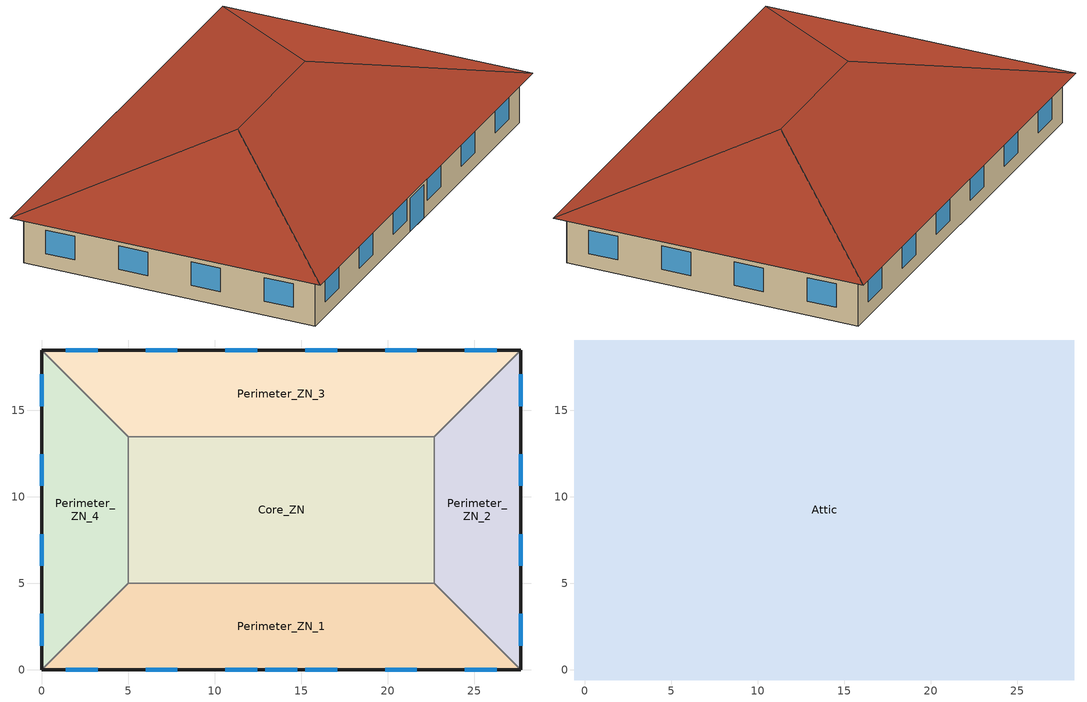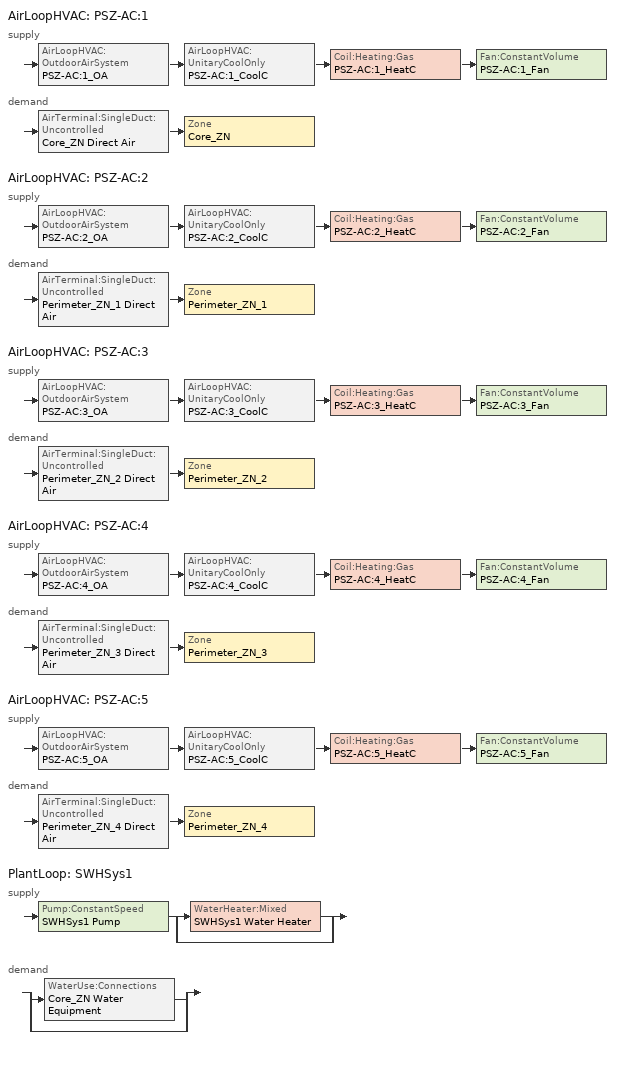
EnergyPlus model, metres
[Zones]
Core_ZN
 floor ground (ext-slab): 22.69,13.46 22.69,5 5,5 5,13.46 z0
 wall to Perimeter_ZN_2 (Air Wall): 22.69,5 22.69,13.46 z0:3.05
 wall to Perimeter_ZN_3 (Air Wall): 22.69,13.46 5,13.46 z0:3.05
 wall to Perimeter_ZN_1 (Air Wall): 5,5 22.69,5 z0:3.05
 wall to Perimeter_ZN_4 (Air Wall): 5,13.46 5,5 z0:3.05
Perimeter_ZN_1
 floor ground (ext-slab): 22.69,5 27.69,0 0,0 5,5 z0
 wall outside (ext-walls-mass-nonres): 0,0 27.69,0 z0:3.05
 wall to Perimeter_ZN_2 (Air Wall): 27.69,0 22.69,5 z0:3.05
 wall to Perimeter_ZN_4 (Air Wall): 5,5 0,0 z0:3.05
 window (window-90.1-2004-nonres-fixed): 1.39,0 3.22,0 / 6.01,0 7.84,0 / 10.62,0 12.45,0 / 15.24,0 17.07,0 / 19.85,0 21.68,0 / 24.47,0 26.3,0 z0.9:2.42; 12.93,0 14.76,0 z0:2.13
Perimeter_ZN_2
 floor ground (ext-slab): 27.69,18.46 27.69,0 22.69,5 22.69,13.46 z0
 wall outside (ext-walls-mass-nonres): 27.69,0 27.69,18.46 z0:3.05
 wall to Perimeter_ZN_3 (Air Wall): 27.69,18.46 22.69,13.46 z0:3.05
 window (window-90.1-2004-nonres-fixed): 27.69,1.39 27.69,3.22 / 27.69,6.01 27.69,7.84 / 27.69,10.62 27.69,12.45 / 27.69,15.24 27.69,17.07 z0.9:2.42
Perimeter_ZN_3
 floor ground (ext-slab): 27.69,18.46 22.69,13.46 5,13.46 0,18.46 z0
 wall outside (ext-walls-mass-nonres): 27.69,18.46 0,18.46 z0:3.05
 wall to Perimeter_ZN_4 (Air Wall): 0,18.46 5,13.46 z0:3.05
 window (window-90.1-2004-nonres-fixed): 26.3,18.46 24.47,18.46 / 21.68,18.46 19.85,18.46 / 17.07,18.46 15.24,18.46 / 12.45,18.46 10.62,18.46 / 7.84,18.46 6.01,18.46 / 3.22,18.46 1.39,18.46 z0.9:2.42
Perimeter_ZN_4
 floor ground (ext-slab): 0,18.46 5,13.46 5,5 0,0 z0
 wall outside (ext-walls-mass-nonres): 0,18.46 0,0 z0:3.05
 window (window-90.1-2004-nonres-fixed): 0,17.07 0,15.24 / 0,12.45 0,10.62 / 0,7.84 0,6.01 / 0,3.22 0,1.39 z0.9:2.42
Attic
 floor outside (attic-floor-nonres): 28.29,19.06 28.29,-0.6 27.69,0 27.69,18.46 z3.05; 28.29,19.06 27.69,18.46 0,18.46 -0.6,19.06 z3.05; 27.69,0 28.29,-0.6 -0.6,-0.6 0,0 z3.05; -0.6,19.06 0,18.46 0,0 -0.6,-0.6 z3.05
 floor to Core_ZN (attic-floor-nonres): 22.69,13.46 22.69,5 5,5 5,13.46 z3.05
 floor to Perimeter_ZN_2 (attic-floor-nonres): 27.69,18.46 27.69,0 22.69,5 22.69,13.46 z3.05
 floor to Perimeter_ZN_3 (attic-floor-nonres): 27.69,18.46 22.69,13.46 5,13.46 0,18.46 z3.05
 floor to Perimeter_ZN_1 (attic-floor-nonres): 22.69,5 27.69,0 0,0 5,5 z3.05
 floor to Perimeter_ZN_4 (attic-floor-nonres): 0,18.46 5,13.46 5,5 0,0 z3.05
 roof outside (attic-roof-nonres): 18.46,9.23,6.33 28.29,-0.6,3.05 28.29,19.06,3.05; 18.46,9.23,6.33 28.29,19.06,3.05 -0.6,19.06,3.05 9.23,9.23,6.33; 9.23,9.23,6.33 -0.6,-0.6,3.05 28.29,-0.6,3.05 18.46,9.23,6.33; 9.23,9.23,6.33 -0.6,19.06,3.05 -0.6,-0.6,3.05
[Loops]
AirLoopHVAC 'PSZ-AC:1'
 supply: AirLoopHVAC:OutdoorAirSystem 'PSZ-AC:1_OA' > AirLoopHVAC:UnitaryCoolOnly 'PSZ-AC:1_CoolC' > Coil:Heating:Gas 'PSZ-AC:1_HeatC' > Fan:ConstantVolume 'PSZ-AC:1_Fan'
 demand: AirTerminal:SingleDuct:Uncontrolled 'Core_ZN Direct Air' > Zone 'Core_ZN'
AirLoopHVAC 'PSZ-AC:2'
 supply: AirLoopHVAC:OutdoorAirSystem 'PSZ-AC:2_OA' > AirLoopHVAC:UnitaryCoolOnly 'PSZ-AC:2_CoolC' > Coil:Heating:Gas 'PSZ-AC:2_HeatC' > Fan:ConstantVolume 'PSZ-AC:2_Fan'
 demand: AirTerminal:SingleDuct:Uncontrolled 'Perimeter_ZN_1 Direct Air' > Zone 'Perimeter_ZN_1'
AirLoopHVAC 'PSZ-AC:3'
 supply: AirLoopHVAC:OutdoorAirSystem 'PSZ-AC:3_OA' > AirLoopHVAC:UnitaryCoolOnly 'PSZ-AC:3_CoolC' > Coil:Heating:Gas 'PSZ-AC:3_HeatC' > Fan:ConstantVolume 'PSZ-AC:3_Fan'
 demand: AirTerminal:SingleDuct:Uncontrolled 'Perimeter_ZN_2 Direct Air' > Zone 'Perimeter_ZN_2'
AirLoopHVAC 'PSZ-AC:4'
 supply: AirLoopHVAC:OutdoorAirSystem 'PSZ-AC:4_OA' > AirLoopHVAC:UnitaryCoolOnly 'PSZ-AC:4_CoolC' > Coil:Heating:Gas 'PSZ-AC:4_HeatC' > Fan:ConstantVolume 'PSZ-AC:4_Fan'
 demand: AirTerminal:SingleDuct:Uncontrolled 'Perimeter_ZN_3 Direct Air' > Zone 'Perimeter_ZN_3'
AirLoopHVAC 'PSZ-AC:5'
 supply: AirLoopHVAC:OutdoorAirSystem 'PSZ-AC:5_OA' > AirLoopHVAC:UnitaryCoolOnly 'PSZ-AC:5_CoolC' > Coil:Heating:Gas 'PSZ-AC:5_HeatC' > Fan:ConstantVolume 'PSZ-AC:5_Fan'
 demand: AirTerminal:SingleDuct:Uncontrolled 'Perimeter_ZN_4 Direct Air' > Zone 'Perimeter_ZN_4'
PlantLoop 'SWHSys1'
 supply: Pump:ConstantSpeed 'SWHSys1 Pump' > split
  | WaterHeater:Mixed 'SWHSys1 Water Heater'
  | bypass
 demand: split
  | WaterUse:Connections 'Core_ZN Water Equipment'
  | bypass
[Site:Location]
USA CO-BOULDER: Latitude {deg}=40.02; Longitude {deg}=-105.25; Time Zone {hr}=-7; Elevation {m}=1634
[SizingPeriod:DesignDay] Barometric Pressure {Pa}=83175; Rain Indicator=0; Snow Indicator=0; Day of Month=21; Daylight Saving Time Indicator=0; Humidity Indicating Type=WetBulb
Name | Maximum Dry-Bulb Temperature {C} | Daily Temperature Range {deltaC} | Humidity Indicating Conditions at Maximum Dry-Bulb | Wind Speed {m/s} | Wind Direction {deg} | Sky Clearness | Month | Day Type
BOULDER Ann Htg 99.6% Condns DB | -18.6 | 0 | -18.6 | 2.9 | 140 | 0 | 12 | WinterDesignDay
BOULDER Ann Clg .4% Condns WB=>MDB | 27.4 | 15.2 | 18.6 | 5 | 350 | 1 | 7 | SummerDesignDay
[Site:GroundTemperature:BuildingSurface]
19.195, 19.191, 19.215, 19.25, 19.367, 20.429, 21.511, 21.776, 20.44, 19.538, 19.333, 19.237
[Site:WaterMainsTemperature]
Calculation Method=CORRELATION; Annual Average Outdoor Air Temperature {C}=9.84; Maximum Difference In Monthly Average Outdoor Air Temperatures {deltaC}=24.7
[Building]
Benchmark Small Office New V1.2_4.0: North Axis {deg}=0; Terrain=City; Loads Convergence Tolerance Value=0.04; Temperature Convergence Tolerance Value {deltaC}=0.2; Solar Distribution=FullInteriorAndExterior; Maximum Number of Warmup Days=25
[Construction]
ext-walls-mass-nonres: 1IN Stucco, 8IN CONCRETE HW, Mass NonRes Wall Insulation, 1/2IN Gypsum
attic-floor-nonres: 1/2IN Gypsum, AtticFloor NonRes Insulation, 1/2IN Gypsum
attic-roof-nonres: Roof Membrane, Metal Decking
ext-slab: HW CONCRETE, CP02 CARPET PAD
Air Wall: Air Wall Material
window-90.1-2004-nonres-fixed: ASHRAE NonRes Fixed Assembly Window
InteriorFurnishings: Std Wood 6inch
[Material] Thermal Absorptance=0.9
Name | Roughness | Thickness {m} | Conductivity {W/m-K} | Density {kg/m3} | Specific Heat {J/kg-K} | Solar Absorptance | Visible Absorptance
Mass NonRes Wall Insulation | MediumRough | 0.0495495 | 0.049 | 265 | 836.8 | 0.7 | 0.7
AtticFloor NonRes Insulation | MediumRough | 0.236805 | 0.049 | 265 | 836.8 | 0.7 | 0.7
1/2IN Gypsum | Smooth | 0.0127 | 0.16 | 784.9 | 830 | 0.92 | 0.92
1IN Stucco | Smooth | 0.0253 | 0.6918 | 1858 | 837 | 0.92 | 0.92
8IN CONCRETE HW | Rough | 0.2032 | 1.311 | 2240 | 836.8 | 0.7 | 0.7
HW CONCRETE | Rough | 0.1016 | 1.311 | 2240 | 836.8 | 0.7 | 0.7
Roof Membrane | VeryRough | 0.0095 | 0.16 | 1121.29 | 1460 | 0.7 | 0.7
Metal Decking | MediumSmooth | 0.0015 | 45.006 | 7680 | 418.4 | 0.7 | 0.3
Std Wood 6inch | MediumSmooth | 0.15 | 0.12 | 540 | 1210 | 0.7 | 0.7
[Material:NoMass]
CP02 CARPET PAD: Roughness=VeryRough; Thermal Resistance {m2-K/W}=0.2165; Thermal Absorptance=0.9; Solar Absorptance=0.7; Visible Absorptance=0.8
[WindowMaterial:SimpleGlazingSystem]
ASHRAE NonRes Fixed Assembly Window: U-Factor {W/m2-K}=3.23646; Solar Heat Gain Coefficient=0.39
[Zone] Type=1; Multiplier=1; Ceiling Height {m}=-9999
Name | Volume {m3} | Part of Total Floor Area
Attic | 720.1877 | No
Core_ZN | 456.4551 | Yes
Perimeter_ZN_1; Perimeter_ZN_3 | 346.0225 | Yes
Perimeter_ZN_2; Perimeter_ZN_4 | 205.265 | Yes
[People] Number of People Schedule=BLDG_OCC_SCH; Number of People Calculation Method=Area/Person; Zone Floor Area per Person {m2/person}=18.58; Fraction Radiant=0.3; Sensible Heat Fraction=AUTOCALCULATE; Activity Level Schedule=ACTIVITY_SCH; Enable ASHRAE 55 Comfort Warnings=No; Mean Radiant Temperature Calculation Type=ZoneAveraged; Work Efficiency Schedule=WORK_EFF_SCH; Clothing Insulation Schedule=CLOTHING_SCH; Air Velocity Schedule=AIR_VELO_SCH; Thermal Comfort Model 1 Type=FANGER
Name | Zone or ZoneList
Core_ZN People | Core_ZN
Perimeter_ZN_1 People | Perimeter_ZN_1
Perimeter_ZN_2 People | Perimeter_ZN_2
Perimeter_ZN_3 People | Perimeter_ZN_3
Perimeter_ZN_4 People | Perimeter_ZN_4
[Lights] Schedule=BLDG_LIGHT_SCH; Design Level Calculation Method=Watts/Area; Watts per Zone Floor Area {W/m2}=10.76; Return Air Fraction=0; Fraction Radiant=0.7; Fraction Visible=0.2; Fraction Replaceable=1; Return Air Fraction Calculated from Plenum Temperature=No
Name | Zone or ZoneList
Core_ZN_Lights | Core_ZN
Perimeter_ZN_1_Lights | Perimeter_ZN_1
Perimeter_ZN_2_Lights | Perimeter_ZN_2
Perimeter_ZN_3_Lights | Perimeter_ZN_3
Perimeter_ZN_4_Lights | Perimeter_ZN_4
[ElectricEquipment] Schedule=BLDG_EQUIP_SCH; Design Level Calculation Method=Watts/Area; Watts per Zone Floor Area {W/m2}=8.07; Fraction Latent=0; Fraction Radiant=0.5; Fraction Lost=0
Name | Zone or ZoneList
Core_ZN_MiscPlug_Equip | Core_ZN
Perimeter_ZN_1_MiscPlug_Equip | Perimeter_ZN_1
Perimeter_ZN_2_MiscPlug_Equip | Perimeter_ZN_2
Perimeter_ZN_3_MiscPlug_Equip | Perimeter_ZN_3
Perimeter_ZN_4_MiscPlug_Equip | Perimeter_ZN_4
[Exterior:Lights]
Exterior Facade Lighting: Schedule=ALWAYS_ON; Design Level {W}=966; Control Option=AstronomicalClock
[ZoneInfiltration:DesignFlowRate] Constant Term Coefficient=1; Temperature Term Coefficient=0; Velocity Term Coefficient=0; Velocity Squared Term Coefficient=0
Name | Zone or ZoneList | Schedule | Design Flow Rate Calculation Method | Air Changes per Hour | Flow per Exterior Surface Area {m3/s-m2}
Attic_Infiltration | Attic | ALWAYS_ON | AirChanges/Hour | 1
Perimeter_ZN_1_Infiltration | Perimeter_ZN_1 | INFIL_QUARTER_ON_SCH | Flow/ExteriorArea |  | 0.00070668
Perimeter_ZN_2_Infiltration | Perimeter_ZN_2 | INFIL_QUARTER_ON_SCH | Flow/ExteriorArea |  | 0.0006644
Perimeter_ZN_3_Infiltration | Perimeter_ZN_3 | INFIL_QUARTER_ON_SCH | Flow/ExteriorArea |  | 0.00070668
Perimeter_ZN_4_Infiltration | Perimeter_ZN_4 | INFIL_QUARTER_ON_SCH | Flow/ExteriorArea |  | 0.0006644
[Fan:ConstantVolume] Availability Schedule=HVACOperationSchd; Fan Efficiency=0.53625; Pressure Rise {Pa}=622; Maximum Flow Rate {m3/s}=AUTOSIZE; Motor Efficiency=0.825; Motor In Airstream Fraction=1
PSZ-AC:1_Fan; PSZ-AC:2_Fan; PSZ-AC:3_Fan; PSZ-AC:4_Fan; PSZ-AC:5_Fan
[Coil:Heating:Gas] Availability Schedule=ALWAYS_ON; Gas Burner Efficiency=0.8; Nominal Capacity {W}=AUTOSIZE
PSZ-AC:1_HeatC; PSZ-AC:2_HeatC; PSZ-AC:3_HeatC; PSZ-AC:4_HeatC; PSZ-AC:5_HeatC
[Coil:Cooling:DX:SingleSpeed] Availability Schedule=ALWAYS_ON; Rated Total Cooling Capacity {W}=AUTOSIZE; Rated Sensible Heat Ratio=AUTOSIZE; Rated COP=4.03523; Rated Air Flow Rate {m3/s}=AUTOSIZE; Total Cooling Capacity Function of Temperature Curve=CoolCStandard10Ton_CapFT; Total Cooling Capacity Function of Flow Fraction Curve=CoolCStandard10Ton_CapFF; Energy Input Ratio Function of Temperature Curve=CoolCStandard10Ton_EIRFT; Energy Input Ratio Function of Flow Fraction Curve=CoolCStandard10Ton_EIRFFF; Part Load Fraction Correlation Curve=CoolCStandard10Ton_PLR
PSZ-AC:1_CoolC DXCoil; PSZ-AC:2_CoolC DXCoil; PSZ-AC:3_CoolC DXCoil; PSZ-AC:4_CoolC DXCoil; PSZ-AC:5_CoolC DXCoil
[Zone equipment]
Core_ZN: Core_ZN Direct Air
Perimeter_ZN_1: Perimeter_ZN_1 Direct Air
Perimeter_ZN_2: Perimeter_ZN_2 Direct Air
Perimeter_ZN_3: Perimeter_ZN_3 Direct Air
Perimeter_ZN_4: Perimeter_ZN_4 Direct Air
[Sizing:Zone] Zone Cooling Design Supply Air Temperature {C}=14; Zone Heating Design Supply Air Temperature {C}=40; Zone Cooling Design Supply Air Humidity Ratio {kg-H2O/kg-air}=0.0085; Zone Heating Design Supply Air Humidity Ratio {kg-H2O/kg-air}=0.008; Outdoor Air Method=Flow/Person; Outdoor Air Flow per Person {m3/s}=0.01; Cooling Design Air Flow Method=DesignDay; Heating Design Air Flow Method=DesignDay
Core_ZN; Perimeter_ZN_1; Perimeter_ZN_2; Perimeter_ZN_3; Perimeter_ZN_4
[ZoneControl:Thermostat] Control Type Schedule=Dual Zone Control Type Sched
Name | Zone or ZoneList | Control 1
Core_ZN Thermostat | Core_ZN | Core_ZN DualSPSched
Perimeter_ZN_1 Thermostat | Perimeter_ZN_1 | Perimeter_ZN_1 DualSPSched
Perimeter_ZN_2 Thermostat | Perimeter_ZN_2 | Perimeter_ZN_2 DualSPSched
Perimeter_ZN_3 Thermostat | Perimeter_ZN_3 | Perimeter_ZN_3 DualSPSched
Perimeter_ZN_4 Thermostat | Perimeter_ZN_4 | Perimeter_ZN_4 DualSPSched
[ThermostatSetpoint:DualSetpoint] Heating Setpoint Temperature Schedule=HTGSETP_SCH; Cooling Setpoint Temperature Schedule=CLGSETP_SCH
Core_ZN DualSPSched; Perimeter_ZN_1 DualSPSched; Perimeter_ZN_2 DualSPSched; Perimeter_ZN_3 DualSPSched; Perimeter_ZN_4 DualSPSched
[SetpointManager:SingleZone:Reheat] Control Variable=Temperature; Minimum Supply Air Temperature {C}=10; Maximum Supply Air Temperature {C}=50
Name | Control Zone | Setpoint Node or NodeList
SupAirTemp MngrCore_ZN | Core_ZN | PSZ-AC:1 Supply Equipment Outlet Node
SupAirTemp MngrPerimeter_ZN_1 | Perimeter_ZN_1 | PSZ-AC:2 Supply Equipment Outlet Node
SupAirTemp MngrPerimeter_ZN_2 | Perimeter_ZN_2 | PSZ-AC:3 Supply Equipment Outlet Node
SupAirTemp MngrPerimeter_ZN_3 | Perimeter_ZN_3 | PSZ-AC:4 Supply Equipment Outlet Node
SupAirTemp MngrPerimeter_ZN_4 | Perimeter_ZN_4 | PSZ-AC:5 Supply Equipment Outlet Node
[Sizing:System] Type of Load to Size On=Sensible; Design Outdoor Air Flow Rate {m3/s}=AUTOSIZE; Minimum System Air Flow Ratio=1; Preheat Design Temperature {C}=7; Preheat Design Humidity Ratio {kg-H2O/kg-Air}=0.008; Precool Design Temperature {C}=12.8; Precool Design Humidity Ratio {kg-H2O/kg-Air}=0.008; Central Cooling Design Supply Air Temperature {C}=12.8; Central Heating Design Supply Air Temperature {C}=40; Sizing Option=NonCoincident; 100% Outdoor Air in Cooling=No; 100% Outdoor Air in Heating=No; Central Cooling Design Supply Air Humidity Ratio {kg-H2O/kg-Air}=0.0085; Central Heating Design Supply Air Humidity Ratio {kg-H2O/kg-Air}=0.008; Cooling Design Air Flow Method=DesignDay; Heating Design Air Flow Method=DesignDay
PSZ-AC:1; PSZ-AC:2; PSZ-AC:3; PSZ-AC:4; PSZ-AC:5
[Controller:OutdoorAir] Minimum Outdoor Air Flow Rate {m3/s}=AUTOSIZE; Maximum Outdoor Air Flow Rate {m3/s}=AUTOSIZE; Economizer Control Type=NoEconomizer; Economizer Control Action Type=ModulateFlow; Economizer Maximum Limit Dry-Bulb Temperature {C}=28; Economizer Maximum Limit Enthalpy {J/kg}=64000; Economizer Minimum Limit Dry-Bulb Temperature {C}=-100; Lockout Type=NoLockout; Minimum Limit Type=FixedMinimum; Minimum Outdoor Air Schedule=MinOA_Sched
PSZ-AC:1_OA_Controller; PSZ-AC:2_OA_Controller; PSZ-AC:3_OA_Controller; PSZ-AC:4_OA_Controller; PSZ-AC:5_OA_Controller
[AirLoopHVAC] Design Supply Air Flow Rate {m3/s}=AUTOSIZE
PSZ-AC:1; PSZ-AC:2; PSZ-AC:3; PSZ-AC:4; PSZ-AC:5
[AirLoopHVAC:UnitaryCoolOnly] Availability Schedule=ALWAYS_ON
Name | Cooling Coil
PSZ-AC:1_CoolC | PSZ-AC:1_CoolC DXCoil
PSZ-AC:2_CoolC | PSZ-AC:2_CoolC DXCoil
PSZ-AC:3_CoolC | PSZ-AC:3_CoolC DXCoil
PSZ-AC:4_CoolC | PSZ-AC:4_CoolC DXCoil
PSZ-AC:5_CoolC | PSZ-AC:5_CoolC DXCoil
[AirTerminal:SingleDuct:Uncontrolled] Availability Schedule=ALWAYS_ON; Maximum Air Flow Rate {m3/s}=AUTOSIZE
Core_ZN Direct Air; Perimeter_ZN_1 Direct Air; Perimeter_ZN_2 Direct Air; Perimeter_ZN_3 Direct Air; Perimeter_ZN_4 Direct Air
[AvailabilityManager:NightCycle] Applicability Schedule=ALWAYS_ON; Fan Schedule=HVACOperationSchd; Control Type=CycleOnAny; Thermostat Tolerance {deltaC}=1; Cycling Run Time {s}=1800
PSZ-AC:1 Availability Manager; PSZ-AC:2 Availability Manager; PSZ-AC:3 Availability Manager; PSZ-AC:4 Availability Manager; PSZ-AC:5 Availability Manager
[SetpointManager:MixedAir] Control Variable=Temperature
Name | Setpoint Node or NodeList
PSZ-AC:1_CoolC SAT Manager | PSZ-AC:1_CoolC-PSZ-AC:1_HeatCNode
PSZ-AC:1_HeatC MixedAir Manager | PSZ-AC:1_HeatC-PSZ-AC:1_FanNode
PSZ-AC:1_OAMixed Air Temp Manager | PSZ-AC:1_OA-PSZ-AC:1_CoolCNode
PSZ-AC:2_CoolC SAT Manager | PSZ-AC:2_CoolC-PSZ-AC:2_HeatCNode
PSZ-AC:2_HeatC MixedAir Manager | PSZ-AC:2_HeatC-PSZ-AC:2_FanNode
PSZ-AC:2_OAMixed Air Temp Manager | PSZ-AC:2_OA-PSZ-AC:2_CoolCNode
PSZ-AC:3_CoolC SAT Manager | PSZ-AC:3_CoolC-PSZ-AC:3_HeatCNode
PSZ-AC:3_HeatC MixedAir Manager | PSZ-AC:3_HeatC-PSZ-AC:3_FanNode
PSZ-AC:3_OAMixed Air Temp Manager | PSZ-AC:3_OA-PSZ-AC:3_CoolCNode
PSZ-AC:4_CoolC SAT Manager | PSZ-AC:4_CoolC-PSZ-AC:4_HeatCNode
PSZ-AC:4_HeatC MixedAir Manager | PSZ-AC:4_HeatC-PSZ-AC:4_FanNode
PSZ-AC:4_OAMixed Air Temp Manager | PSZ-AC:4_OA-PSZ-AC:4_CoolCNode
PSZ-AC:5_CoolC SAT Manager | PSZ-AC:5_CoolC-PSZ-AC:5_HeatCNode
PSZ-AC:5_HeatC MixedAir Manager | PSZ-AC:5_HeatC-PSZ-AC:5_FanNode
PSZ-AC:5_OAMixed Air Temp Manager | PSZ-AC:5_OA-PSZ-AC:5_CoolCNode
[WaterHeater:Mixed]
SWHSys1 Water Heater: Tank Volume {m3}=0.1514; Setpoint Temperature Schedule=SWHSys1 Water Heater Setpoint Temperature Schedule Name; Deadband Temperature Difference {deltaC}=2; Maximum Temperature Limit {C}=82.2222; Heater Control Type=Cycle; Heater Maximum Capacity {W}=845000; Heater Fuel Type=NATURALGAS; Heater Thermal Efficiency=0.8; Off Cycle Parasitic Fuel Consumption Rate {W}=20; Off Cycle Parasitic Fuel Type=NATURALGAS; Off Cycle Parasitic Heat Fraction to Tank=0.8; On Cycle Parasitic Fuel Type=NATURALGAS; Ambient Temperature Indicator=SCHEDULE; Ambient Temperature Schedule=SWHSys1 Water Heater Ambient Temperature Schedule Name; Off Cycle Loss Coefficient to Ambient Temperature {W/K}=6; On Cycle Loss Coefficient to Ambient Temperature {W/K}=6; Use Side Effectiveness=1; Source Side Effectiveness=1; Use Side Design Flow Rate {m3/s}=AUTOSIZE; Source Side Design Flow Rate {m3/s}=AUTOSIZE; Indirect Water Heating Recovery Time {hr}=1.5
[Pump:ConstantSpeed]
SWHSys1 Pump: Rated Flow Rate {m3/s}=AUTOSIZE; Rated Pump Head {Pa}=0.001; Rated Power Consumption {W}=AUTOSIZE; Motor Efficiency=1; Fraction of Motor Inefficiencies to Fluid Stream=0; Pump Control Type=Intermittent
[WaterUse:Equipment]
Core_ZN Water Equipment: Peak Flow Rate {m3/s}=3.15e-06; Flow Rate Fraction Schedule=BLDG_SWH_SCH; Target Temperature Schedule=Water Equipment Temp Sched; Hot Water Supply Temperature Schedule=Water Equipment Hot Supply Temp Sched; Zone=Core_ZN; Sensible Fraction Schedule=Water Equipment Sensible fract sched; Latent Fraction Schedule=Water Equipment Latent fract sched
[PlantEquipmentList]
SWHSys1 Equipment List: SWHSys1 Water Heater
[Sizing:Plant]
SWHSys1: Loop Type=Heating; Design Loop Exit Temperature {C}=60; Loop Design Temperature Difference {deltaC}=5
[SetpointManager:Scheduled]
SWHSys1 Loop Setpoint Manager: Control Variable=Temperature; Schedule=SWHSys1-Loop-Temp-Schedule; Setpoint Node or NodeList=SWHSys1 Supply Outlet Node
[PlantEquipmentOperationSchemes]
SWHSys1 Loop Operation Scheme List: Control Scheme 1=SWHSys1 Operation Scheme; Control Scheme 1 Schedule=ALWAYS_ON
[PlantEquipmentOperation:HeatingLoad]
SWHSys1 Operation Scheme: Load Range 1 Lower Limit {W}=0; Load Range 1 Upper Limit {W}=1000000000000000; Range 1 Equipment List=SWHSys1 Equipment List
[PlantLoop]
SWHSys1: Fluid Type=Water; Plant Equipment Operation Scheme=SWHSys1 Loop Operation Scheme List; Maximum Loop Temperature {C}=60; Minimum Loop Temperature {C}=10; Maximum Loop Flow Rate {m3/s}=AUTOSIZE; Minimum Loop Flow Rate {m3/s}=0; Plant Loop Volume {m3}=AUTOSIZE; Load Distribution Scheme=Optimal
[WaterUse:Connections]
Core_ZN Water Equipment: Water Use Equipment 1=Core_ZN Water Equipment
[UtilityCost:Tariff]
Name | Output Meter | Conversion Factor Choice | Demand Window Length | Monthly Charge or Variable | Group
PubServColorado_SG_SecondaryGeneral | Electricity:Facility | kWh | HalfHour | 15.3 | Comm Elect
PubServColorado_C_CommercialService | Electricity:Facility | kWh | HalfHour | 6.6 | Comm Elect
CO_EIAMonthlyRateGas | Gas:Facility | MCF |  | 0 | Comm Gas
[UtilityCost:Charge:Simple] Season=Annual
Name | Charge Variable | Tariff | Source Variable | Category Variable | Cost per Unit Value or Variable
 | AnnualEnergyCharge | PubServColorado_SG_SecondaryGeneral | totalEnergy | EnergyCharges | 0.0165
 | AnnualIncentiveCostCharge | PubServColorado_SG_SecondaryGeneral | totalEnergy | EnergyCharges | 0.0021
 | AnnualEnergyCostCharge | PubServColorado_SG_SecondaryGeneral | totalEnergy | EnergyCharges | 0.0083
 | AnnualEnergyCostCharge | PubServColorado_SG_SecondaryGeneral | totalDemand | EnergyCharges | 12.55
 | taxoffourPtNinePercent | PubServColorado_SG_SecondaryGeneral | SubTotal | Taxes | 0.049
 | AnnualEnergyCharge | PubServColorado_C_CommercialService | totalEnergy | EnergyCharges | 0.0602
 | AnnualIncentiveCharge | PubServColorado_C_CommercialService | totalEnergy | EnergyCharges | 0.0021
 | AnnualEnergyCostCharge | PubServColorado_C_CommercialService | totalEnergy | EnergyCharges | 0.0082
 | taxoffourPtNinePercent | PubServColorado_C_CommercialService | SubTotal | Taxes | 0.049
 | MonthlyRateGasCharge | CO_EIAMonthlyRateGas | totalEnergy | EnergyCharges | CO_MonthlyGasRates
 | TaxoffourPtNinePercent | CO_EIAMonthlyRateGas | SubTotal | Taxes | 0.049
[UtilityCost:Qualify] Variable=TotalDemand; Threshold Value or Variable=25; Season=Annual; Threshold Test=Count
Name | Tariff | Qualify Type | Number of Months
MinDemand25kw | PubServColorado_SG_SecondaryGeneral | Minimum | 12
MaxDemand25kw | PubServColorado_C_CommercialService | Maximum | 1
[UtilityCost:Variable]
CO_MonthlyGasRates: Tariff=CO_EIAMonthlyRateGas; Variable Type=Dimensionless; January Value=6.88; February Value=6.66; March Value=7.3; April Value=7.15; May Value=7.42; June Value=7.85; July Value=8.05; August Value=7.99; September Value=7.58; October Value=7.28; November Value=6.92
[Daylighting:Controls] Total Daylighting Reference Points=2; Z-Coordinate of First Reference Point {m}=0; Z-Coordinate of Second Reference Point {m}=0; Fraction of Zone Controlled by First Reference Point=1; Fraction of Zone Controlled by Second Reference Point=0; Illuminance Setpoint at First Reference Point {lux}=500; Illuminance Setpoint at Second Reference Point {lux}=500; Lighting Control Type=1; Glare Calculation Azimuth Angle of View Direction Clockwise from Zone y-Axis {deg}=0; Maximum Allowable Discomfort Glare Index=22; Minimum Input Power Fraction for Continuous Dimming Control=0.3; Minimum Light Output Fraction for Continuous Dimming Control=0.2; Number of Stepped Control Steps=1; Probability Lighting will be Reset When Needed in Manual Stepped Control=1
Name | X-Coordinate of First Reference Point {m} | Y-Coordinate of First Reference Point {m} | X-Coordinate of Second Reference Point {m} | Y-Coordinate of Second Reference Point {m}
Perimeter_ZN_1 | 14.689 | 2.205232 | 15.689 | 2.205232
Perimeter_ZN_2 | 25.4995 | 9.112906 | 26.4995 | 9.112906
Perimeter_ZN_3 | 14.9998 | 16.0551 | 15.9998 | 16.0551
Perimeter_ZN_4 | 2.945909 | 9.009291 | 3.945909 | 9.009291
[OS:InteriorPartitionSurfaceGroup]
OS:InteriorPartitionSurfaceGroup {8ce358f5-9d05-4207-af3b-bdf184de18d4}: Core_ZN, -0, 27.69, 0, 0
OS:InteriorPartitionSurfaceGroup {ad0225b7-c67b-43cf-bbb1-b481e9665583}; OS:InteriorPartitionSurfaceGroup {d1d307d0-15c1-4e6c-bb70-898e802ff618}: Core_ZN, -0, 0, 0, 0
OS:InteriorPartitionSurfaceGroup {1cf08183-411e-4d98-abb7-3caed4321b60}: Core_ZN, -0, 27.69, 18.46, 0
[OS:InteriorPartitionSurface:Detailed]
OS:InteriorPartitionSurface:Detailed {bf7e67f8-a0aa-45d4-829d-88cabb33657e}: InteriorFurnishings, OS:InteriorPartitionSurfaceGroup {1cf08183-411e-4d98-abb7-3caed4321b60}, Yes, autocalculate, -13.845, -3.6576, 1.25, -18.4176, -3.6576, 1.25, -18.4176, -3.6576, 0, -13.845, -3.6576, 0
OS:InteriorPartitionSurface:Detailed {3f965d2a-5a05-482e-b2d9-949bfce388db}: InteriorFurnishings, OS:InteriorPartitionSurfaceGroup {d1d307d0-15c1-4e6c-bb70-898e802ff618}, Yes, autocalculate, 20.094, 2.1336, 1.25, 21.3132, 2.1336, 1.25, 21.3132, 1.2524, 1.25, 20.094, 1.2524, 1.25
OS:InteriorPartitionSurface:Detailed {a7e8e7f4-a487-41e2-aa20-125ff7c17733}: InteriorFurnishings, OS:InteriorPartitionSurfaceGroup {d1d307d0-15c1-4e6c-bb70-898e802ff618}, Yes, autocalculate, 10.3392, 2.1336, 1.25, 11.2558, 2.1336, 1.25, 11.2558, 1.2524, 1.25, 10.3392, 1.2524, 1.25
OS:InteriorPartitionSurface:Detailed {8fb68511-e81b-4566-ae9e-fd192061ce8c}: InteriorFurnishings, OS:InteriorPartitionSurfaceGroup {d1d307d0-15c1-4e6c-bb70-898e802ff618}, Yes, autocalculate, 12.6252, 3.6576, 0, 9.2724, 3.6576, 0, 9.2724, 3.6576, 1.25, 12.6252, 3.6576, 1.25
OS:InteriorPartitionSurface:Detailed {7b3e00ae-5c8a-40da-9462-65b16c314931}: InteriorFurnishings, OS:InteriorPartitionSurfaceGroup {d1d307d0-15c1-4e6c-bb70-898e802ff618}, Yes, autocalculate, 27.69, 3.6576, 0, 22.9896, 3.6576, 0, 22.9896, 3.6576, 1.25, 27.69, 3.6576, 1.25
OS:InteriorPartitionSurface:Detailed {e3f0b970-157a-45c6-8744-eacd56f1bf0e}: InteriorFurnishings, OS:InteriorPartitionSurfaceGroup {1cf08183-411e-4d98-abb7-3caed4321b60}, Yes, autocalculate, -9.2724, -3.6576, 0, -4.7004, -3.6576, 0, -4.7004, -3.6576, 1.25, -9.2724, -3.6576, 1.25
OS:InteriorPartitionSurface:Detailed {140b6656-4035-412d-a07c-76d444e95552}: InteriorFurnishings, OS:InteriorPartitionSurfaceGroup {1cf08183-411e-4d98-abb7-3caed4321b60}, Yes, autocalculate, -4.7004, -3.6576, 1.25, -4.7004, -3.6576, 0, -4.7004, 0, 0, -4.7004, 0, 1.25
OS:InteriorPartitionSurface:Detailed {64e103cc-91df-4eef-86e7-1dd1e0672376}: InteriorFurnishings, OS:InteriorPartitionSurfaceGroup {1cf08183-411e-4d98-abb7-3caed4321b60}, Yes, autocalculate, -25.9494, -2.1336, 1.25, -25.9494, -1.2524, 1.25, -24.7302, -1.2524, 1.25, -24.7302, -2.1336, 1.25
OS:InteriorPartitionSurface:Detailed {c2503549-b482-454a-a273-d0ef02474849}: InteriorFurnishings, OS:InteriorPartitionSurfaceGroup {1cf08183-411e-4d98-abb7-3caed4321b60}, Yes, autocalculate, -15.5217, -2.1336, 1.25, -16.7409, -2.1336, 1.25, -16.7409, -1.2524, 1.25, -15.5217, -1.2524, 1.25
OS:InteriorPartitionSurface:Detailed {232ccb5c-2181-489d-b221-25bacc44da97}: InteriorFurnishings, OS:InteriorPartitionSurfaceGroup {1cf08183-411e-4d98-abb7-3caed4321b60}, Yes, autocalculate, -18.4176, -3.6576, 1.25, -18.4176, -3.6576, 0, -18.4176, 0, 0, -18.4176, 0, 1.25
OS:InteriorPartitionSurface:Detailed {a8c87753-d4ad-41f0-b2b8-db8570753355}: InteriorFurnishings, OS:InteriorPartitionSurfaceGroup {1cf08183-411e-4d98-abb7-3caed4321b60}, Yes, autocalculate, -13.845, 0, 0, -13.845, -3.6576, 0, -13.845, -3.6576, 1.25, -13.845, 0, 1.25
OS:InteriorPartitionSurface:Detailed {fbbc0423-d4c2-4b31-bf51-78e6a1fd9eb4}: InteriorFurnishings, OS:InteriorPartitionSurfaceGroup {d1d307d0-15c1-4e6c-bb70-898e802ff618}, Yes, autocalculate, 2.1336, 11.4066, 1.25, 1.2524, 11.4066, 1.25, 1.2524, 12.6258, 1.25, 2.1336, 12.6258, 1.25
OS:InteriorPartitionSurface:Detailed {76975ecd-c581-4209-8434-e295f5081888}: InteriorFurnishings, OS:InteriorPartitionSurfaceGroup {ad0225b7-c67b-43cf-bbb1-b481e9665583}, Yes, autocalculate, 3.6576, 9.23, 0, 0, 9.23, 0, 0, 9.23, 1.25, 3.6576, 9.23, 1.25
OS:InteriorPartitionSurface:Detailed {49e33005-2f14-442c-9c3f-b2cd81b2b9bd}: InteriorFurnishings, OS:InteriorPartitionSurfaceGroup {d1d307d0-15c1-4e6c-bb70-898e802ff618}, Yes, autocalculate, 12.6252, 3.6576, 1.25, 12.6252, 0, 1.25, 12.6252, 0, 0, 12.6252, 3.6576, 0
OS:InteriorPartitionSurface:Detailed {1a5d0a31-caee-461a-a8eb-beb298b473ca}: InteriorFurnishings, OS:InteriorPartitionSurfaceGroup {1cf08183-411e-4d98-abb7-3caed4321b60}, Yes, autocalculate, -6.3768, -2.1336, 1.25, -7.596, -2.1336, 1.25, -7.596, -1.2524, 1.25, -6.3768, -1.2524, 1.25
OS:InteriorPartitionSurface:Detailed {6c85f6ed-c1bf-41bc-b5c4-0649a64664e3}: InteriorFurnishings, OS:InteriorPartitionSurfaceGroup {d1d307d0-15c1-4e6c-bb70-898e802ff618}, Yes, autocalculate, 9.2724, 3.6576, 0, 4.7004, 3.6576, 0, 4.7004, 3.6576, 1.25, 9.2724, 3.6576, 1.25
OS:InteriorPartitionSurface:Detailed {a7759268-3a44-4ef4-b9e4-f9e298870447}: InteriorFurnishings, OS:InteriorPartitionSurfaceGroup {d1d307d0-15c1-4e6c-bb70-898e802ff618}, Yes, autocalculate, 4.7004, 3.6576, 1.25, 4.7004, 0, 1.25, 4.7004, 0, 0, 4.7004, 3.6576, 0
OS:InteriorPartitionSurface:Detailed {af353e19-9901-482e-a541-b55afa918e41}: InteriorFurnishings, OS:InteriorPartitionSurfaceGroup {d1d307d0-15c1-4e6c-bb70-898e802ff618}, Yes, autocalculate, 15.0648, 3.6576, 1.25, 15.0648, 0, 1.25, 15.0648, 0, 0, 15.0648, 3.6576, 0
OS:InteriorPartitionSurface:Detailed {5a097d50-cc20-4b1a-98ef-840f23f259b4}: InteriorFurnishings, OS:InteriorPartitionSurfaceGroup {1cf08183-411e-4d98-abb7-3caed4321b60}, Yes, autocalculate, -9.2724, -3.6576, 1.25, -9.2724, -3.6576, 0, -9.2724, 0, 0, -9.2724, 0, 1.25
OS:InteriorPartitionSurface:Detailed {624e38e0-7858-4863-854b-f676ad410968}: InteriorFurnishings, OS:InteriorPartitionSurfaceGroup {d1d307d0-15c1-4e6c-bb70-898e802ff618}, Yes, autocalculate, 18.4176, 3.6576, 1.25, 22.9896, 3.6576, 1.25, 22.9896, 3.6576, 0, 18.4176, 3.6576, 0
OS:InteriorPartitionSurface:Detailed {8a9a4b59-cb05-4fc0-bec6-c7eb5f7a3195}: InteriorFurnishings, OS:InteriorPartitionSurfaceGroup {8ce358f5-9d05-4207-af3b-bdf184de18d4}, Yes, autocalculate, -2.1336, 12.6258, 1.25, -1.2524, 12.6258, 1.25, -1.2524, 11.4066, 1.25, -2.1336, 11.4066, 1.25
OS:InteriorPartitionSurface:Detailed {bd9998d9-e06a-4422-9e17-617084d78a95}: InteriorFurnishings, OS:InteriorPartitionSurfaceGroup {1cf08183-411e-4d98-abb7-3caed4321b60}, Yes, autocalculate, -13.845, -3.6576, 0, -9.2724, -3.6576, 0, -9.2724, -3.6576, 1.25, -13.845, -3.6576, 1.25
OS:InteriorPartitionSurface:Detailed {d2089ea8-554c-45ed-b4b5-c29864c7099a}: InteriorFurnishings, OS:InteriorPartitionSurfaceGroup {8ce358f5-9d05-4207-af3b-bdf184de18d4}, Yes, autocalculate, -3.6576, 9.23, 0, 0, 9.23, 0, 0, 9.23, 1.25, -3.6576, 9.23, 1.25
OS:InteriorPartitionSurface:Detailed {7f5ec49c-c4ba-487f-b275-4a5d22706f0a}: InteriorFurnishings, OS:InteriorPartitionSurfaceGroup {d1d307d0-15c1-4e6c-bb70-898e802ff618}, Yes, autocalculate, 6.3768, 2.1336, 1.25, 7.596, 2.1336, 1.25, 7.596, 1.2524, 1.25, 6.3768, 1.2524, 1.25
OS:InteriorPartitionSurface:Detailed {2987da06-70da-4cd8-a928-74bd6602f595}: InteriorFurnishings, OS:InteriorPartitionSurfaceGroup {1cf08183-411e-4d98-abb7-3caed4321b60}, Yes, autocalculate, -10.9491, -2.1336, 1.25, -12.1683, -2.1336, 1.25, -12.1683, -1.2524, 1.25, -10.9491, -1.2524, 1.25
OS:InteriorPartitionSurface:Detailed {caea97f5-4736-48c0-aedd-baca0e4c4f84}: InteriorFurnishings, OS:InteriorPartitionSurfaceGroup {d1d307d0-15c1-4e6c-bb70-898e802ff618}, Yes, autocalculate, 2.9598, 2.1336, 1.25, 2.9598, 1.2524, 1.25, 1.7406, 1.2524, 1.25, 1.7406, 2.1336, 1.25
OS:InteriorPartitionSurface:Detailed {c6bb60ab-34b3-49ce-aa4d-fbe6b760de4c}: InteriorFurnishings, OS:InteriorPartitionSurfaceGroup {1cf08183-411e-4d98-abb7-3caed4321b60}, Yes, autocalculate, 0, -3.6576, 1.25, -4.7004, -3.6576, 1.25, -4.7004, -3.6576, 0, 0, -3.6576, 0
OS:InteriorPartitionSurface:Detailed {825a273b-139a-4296-9ed7-e248149c19b4}: InteriorFurnishings, OS:InteriorPartitionSurfaceGroup {1cf08183-411e-4d98-abb7-3caed4321b60}, Yes, autocalculate, -1.7406, -2.1336, 1.25, -2.9598, -2.1336, 1.25, -2.9598, -1.2524, 1.25, -1.7406, -1.2524, 1.25
OS:InteriorPartitionSurface:Detailed {b40588b9-4288-4f53-93c3-fd1a85819d6c}: InteriorFurnishings, OS:InteriorPartitionSurfaceGroup {d1d307d0-15c1-4e6c-bb70-898e802ff618}, Yes, autocalculate, 22.9896, 3.6576, 1.25, 22.9896, 0, 1.25, 22.9896, 0, 0, 22.9896, 3.6576, 0
OS:InteriorPartitionSurface:Detailed {ccf72ccb-f4f2-4e24-b471-78460d2b1324}: InteriorFurnishings, OS:InteriorPartitionSurfaceGroup {8ce358f5-9d05-4207-af3b-bdf184de18d4}, Yes, autocalculate, -3.6576, 14.8024, 1.25, -3.6576, 9.23, 1.25, -3.6576, 9.23, 0, -3.6576, 14.8024, 0
OS:InteriorPartitionSurface:Detailed {ea5051d0-8495-4add-b6c8-7a29e7a9757c}: InteriorFurnishings, OS:InteriorPartitionSurfaceGroup {1cf08183-411e-4d98-abb7-3caed4321b60}, Yes, autocalculate, -27.69, -3.6576, 0, -22.9896, -3.6576, 0, -22.9896, -3.6576, 1.25, -27.69, -3.6576, 1.25
OS:InteriorPartitionSurface:Detailed {e4531782-9dda-441f-b630-f6aae33aec98}: InteriorFurnishings, OS:InteriorPartitionSurfaceGroup {d1d307d0-15c1-4e6c-bb70-898e802ff618}, Yes, autocalculate, 2.1336, 5.8342, 1.25, 1.2524, 5.8342, 1.25, 1.2524, 7.0534, 1.25, 2.1336, 7.0534, 1.25
OS:InteriorPartitionSurface:Detailed {5b65d519-da22-4dc9-a1a9-d4a87786c15b}: InteriorFurnishings, OS:InteriorPartitionSurfaceGroup {d1d307d0-15c1-4e6c-bb70-898e802ff618}, Yes, autocalculate, 25.9494, 2.1336, 1.25, 25.9494, 1.2524, 1.25, 24.7302, 1.2524, 1.25, 24.7302, 2.1336, 1.25
OS:InteriorPartitionSurface:Detailed {cf748771-4692-4ff7-bf9d-9721ce07c260}: InteriorFurnishings, OS:InteriorPartitionSurfaceGroup {1cf08183-411e-4d98-abb7-3caed4321b60}, Yes, autocalculate, -22.9896, -3.6576, 1.25, -22.9896, -3.6576, 0, -22.9896, 0, 0, -22.9896, 0, 1.25
OS:InteriorPartitionSurface:Detailed {9c4f180c-b187-4938-94d3-40024b1b00da}: InteriorFurnishings, OS:InteriorPartitionSurfaceGroup {d1d307d0-15c1-4e6c-bb70-898e802ff618}, Yes, autocalculate, 15.0648, 3.6576, 1.25, 18.4176, 3.6576, 1.25, 18.4176, 3.6576, 0, 15.0648, 3.6576, 0
OS:InteriorPartitionSurface:Detailed {b8939551-af26-491b-9ed2-e744d6f139f5}: InteriorFurnishings, OS:InteriorPartitionSurfaceGroup {8ce358f5-9d05-4207-af3b-bdf184de18d4}, Yes, autocalculate, -3.6576, 3.6576, 0, -3.6576, 9.23, 0, -3.6576, 9.23, 1.25, -3.6576, 3.6576, 1.25
OS:InteriorPartitionSurface:Detailed {851f731c-c846-459c-8779-1a152915a0f3}: InteriorFurnishings, OS:InteriorPartitionSurfaceGroup {1cf08183-411e-4d98-abb7-3caed4321b60}, Yes, autocalculate, -20.094, -2.1336, 1.25, -21.3132, -2.1336, 1.25, -21.3132, -1.2524, 1.25, -20.094, -1.2524, 1.25
OS:InteriorPartitionSurface:Detailed {8de97c8a-1a5a-4273-b7da-41575debf9e6}: InteriorFurnishings, OS:InteriorPartitionSurfaceGroup {1cf08183-411e-4d98-abb7-3caed4321b60}, Yes, autocalculate, -18.4176, -3.6576, 1.25, -22.9896, -3.6576, 1.25, -22.9896, -3.6576, 0, -18.4176, -3.6576, 0
OS:InteriorPartitionSurface:Detailed {c93f5595-ff59-4b1e-8c24-879608264fdc}: InteriorFurnishings, OS:InteriorPartitionSurfaceGroup {ad0225b7-c67b-43cf-bbb1-b481e9665583}, Yes, autocalculate, 3.6576, 3.6576, 0, 3.6576, 9.23, 0, 3.6576, 9.23, 1.25, 3.6576, 3.6576, 1.25
OS:InteriorPartitionSurface:Detailed {d1dad4ad-f6bd-48a5-be16-0e0ec74fee40}: InteriorFurnishings, OS:InteriorPartitionSurfaceGroup {d1d307d0-15c1-4e6c-bb70-898e802ff618}, Yes, autocalculate, 18.4176, 3.6576, 1.25, 18.4176, 0, 1.25, 18.4176, 0, 0, 18.4176, 3.6576, 0
OS:InteriorPartitionSurface:Detailed {b7e02dd6-be40-4601-a743-0a811d216646}: InteriorFurnishings, OS:InteriorPartitionSurfaceGroup {d1d307d0-15c1-4e6c-bb70-898e802ff618}, Yes, autocalculate, 0, 3.6576, 1.25, 4.7004, 3.6576, 1.25, 4.7004, 3.6576, 0, 0, 3.6576, 0
OS:InteriorPartitionSurface:Detailed {86ba519a-7027-4017-ba7f-8aa1b467b5c1}: InteriorFurnishings, OS:InteriorPartitionSurfaceGroup {8ce358f5-9d05-4207-af3b-bdf184de18d4}, Yes, autocalculate, -2.1336, 7.0534, 1.25, -1.2524, 7.0534, 1.25, -1.2524, 5.8342, 1.25, -2.1336, 5.8342, 1.25
OS:InteriorPartitionSurface:Detailed {347ef871-ef72-442c-a5b9-91ee36064fc9}: InteriorFurnishings, OS:InteriorPartitionSurfaceGroup {d1d307d0-15c1-4e6c-bb70-898e802ff618}, Yes, autocalculate, 16.1316, 2.1336, 1.25, 17.3508, 2.1336, 1.25, 17.3508, 1.2524, 1.25, 16.1316, 1.2524, 1.25
OS:InteriorPartitionSurface:Detailed {7ae00f7a-2bdc-418c-aa90-7b51d29afd4f}: InteriorFurnishings, OS:InteriorPartitionSurfaceGroup {d1d307d0-15c1-4e6c-bb70-898e802ff618}, Yes, autocalculate, 9.2724, 3.6576, 1.25, 9.2724, 0, 1.25, 9.2724, 0, 0, 9.2724, 3.6576, 0
OS:InteriorPartitionSurface:Detailed {ad49e84f-049e-4bd1-b3cd-0943ed7fa301}: InteriorFurnishings, OS:InteriorPartitionSurfaceGroup {ad0225b7-c67b-43cf-bbb1-b481e9665583}, Yes, autocalculate, 3.6576, 14.8024, 1.25, 3.6576, 9.23, 1.25, 3.6576, 9.23, 0, 3.6576, 14.8024, 0
[Schedule:Compact]
ALWAYS_ON: Through: 12/31, For: AllDays, Until: 24:00, 1
INFIL_QUARTER_ON_SCH: Through: 12/31, For: Weekdays SummerDesignDay, Until: 06:00, 1, Until: 22:00, 0.25, Until: 24:00, 1, For: Saturday WinterDesignDay, Until: 06:00, 1, Until: 18:00, 0.25, Until: 24:00, 1, For: Sunday Holidays AllOtherDays, Until: 24:00, 1
BLDG_OCC_SCH: Through: 12/31, For: SummerDesignDay, Until: 06:00, 0, Until: 22:00, 1, Until: 24:00, 0.05, For: Weekdays, Until: 06:00, 0, Until: 07:00, 0.1, Until: 08:00, 0.2, Until: 12:00, 0.95, Until: 13:00, 0.5, Until: 17:00, 0.95, Until: 18:00, 0.3, Until: 20:00, 0.1, Until: 24:00, 0.05, For: Saturday, Until: 06:00, 0, Until: 08:00, 0.1, Until: 12:00, 0.3, Until: 17:00, 0.1, Until: 24:00, 0, For: AllOtherDays, Until: 24:00, 0
BLDG_LIGHT_SCH: Through: 12/31, For: Weekdays, Until: 05:00, 0.05, Until: 07:00, 0.1, Until: 08:00, 0.3, Until: 17:00, 0.9, Until: 18:00, 0.5, Until: 20:00, 0.3, Until: 22:00, 0.2, Until: 23:00, 0.1, Until: 24:00, 0.05, For: Saturday, Until: 06:00, 0.05, Until: 08:00, 0.1, Until: 12:00, 0.3, Until: 17:00, 0.15, Until: 24:00, 0.05, For: SummerDesignDay, Until: 24:00, 1, For: WinterDesignDay, Until: 24:00, 0, For: AllOtherDays, Until: 24:00, 0.05
BLDG_EQUIP_SCH: Through: 12/31, For: Weekdays, Until: 08:00, 0.4, Until: 12:00, 0.9, Until: 13:00, 0.8, Until: 17:00, 0.9, Until: 18:00, 0.5, Until: 24:00, 0.4, For: Saturday, Until: 06:00, 0.3, Until: 08:00, 0.4, Until: 12:00, 0.5, Until: 17:00, 0.35, Until: 24:00, 0.3, For: SummerDesignDay, Until: 24:00, 1, For: WinterDesignDay, Until: 24:00, 0, For: AllOtherDays, Until: 24:00, 0.3
ACTIVITY_SCH: Through: 12/31, For: AllDays, Until: 24:00, 120
WORK_EFF_SCH: Through: 12/31, For: AllDays, Until: 24:00, 0
AIR_VELO_SCH; Water Equipment Sensible fract sched: Through: 12/31, For: AllDays, Until: 24:00, 0.2
CLOTHING_SCH: Through: 04/30, For: AllDays, Until: 24:00, 1, Through: 09/30, For: AllDays, Until: 24:00, 0.5, Through: 12/31, For: AllDays, Until: 24:00, 1
CLGSETP_SCH: Through: 12/31, For: Weekdays SummerDesignDay, Until: 06:00, 30, Until: 22:00, 24, Until: 24:00, 30, For: Saturday, Until: 06:00, 30, Until: 18:00, 24, Until: 24:00, 30, For: AllOtherDays, Until: 24:00, 30
HTGSETP_SCH: Through: 12/31, For: Weekdays, Until: 06:00, 15.6, Until: 22:00, 21, Until: 24:00, 15.6, For: Saturday, Until: 06:00, 15.6, Until: 18:00, 21, Until: 24:00, 15.6, For: WinterDesignDay, Until: 24:00, 21, For: AllOtherDays, Until: 24:00, 15.6
MinOA_Sched: Through: 12/31, For: Weekdays SummerDesignDay, Until: 07:00, 0, Until: 22:00, 1, Until: 24:00, 0, For: Saturday WinterDesignDay, Until: 07:00, 0, Until: 18:00, 1, Until: 24:00, 0, For: AllOtherDays, Until: 24:00, 0
Dual Zone Control Type Sched: Through: 12/31, For: AllDays, Until: 24:00, 4
HVACOperationSchd: Through: 12/31, For: Weekdays SummerDesignDay, Until: 06:00, 0, Until: 22:00, 1, Until: 24:00, 0, For: Saturday WinterDesignDay, Until: 06:00, 0, Until: 18:00, 1, Until: 24:00, 0, For: AllOtherDays, Until: 24:00, 0
BLDG_SWH_SCH: Through: 12/31, For: Weekdays SummerDesignDay, Until: 05:00, 0.05, Until: 06:00, 0.08, Until: 07:00, 0.07, Until: 08:00, 0.19, Until: 09:00, 0.35, Until: 10:00, 0.38, Until: 11:00, 0.39, Until: 12:00, 0.47, Until: 13:00, 0.57, Until: 14:00, 0.54, Until: 15:00, 0.34, Until: 16:00, 0.33, Until: 17:00, 0.44, Until: 18:00, 0.26, Until: 19:00, 0.21, Until: 20:00, 0.15, Until: 21:00, 0.17, Until: 22:00, 0.08, Until: 24:00, 0.05, For: Saturday WinterDesignDay, Until: 05:00, 0.05, Until: 06:00, 0.08, Until: 07:00, 0.07, Until: 08:00, 0.11, Until: 09:00, 0.15, Until: 10:00, 0.21, Until: 11:00, 0.19, Until: 12:00, 0.23, Until: 13:00, 0.2, Until: 14:00, 0.19, Until: 15:00, 0.15, Until: 16:00, 0.13, Until: 17:00, 0.14, Until: 21:00, 0.07, Until: 22:00, 0.09, Until: 24:00, 0.05, For: AllOtherDays, Until: 05:00, 0.04, Until: 06:00, 0.07, Until: 11:00, 0.04, Until: 13:00, 0.06, Until: 14:00, 0.09, Until: 15:00, 0.06, Until: 21:00, 0.04, Until: 22:00, 0.07, Until: 24:00, 0.04
Water Equipment Latent fract sched: Through: 12/31, For: AllDays, Until: 24:00, 0.05
SWHSys1 Water Heater Ambient Temperature Schedule Name: Through: 12/31, For: AllDays, Until: 24:00, 22
Water Equipment Temp Sched: Through: 12/31, For: AllDays, Until: 24:00, 48.8
Water Equipment Hot Supply Temp Sched: Through: 12/31, For: AllDays, Until: 24:00, 55
SWHSys1 Water Heater Setpoint Temperature Schedule Name; SWHSys1-Loop-Temp-Schedule: Through: 12/31, For: AllDays, Until: 24:00, 60
[Curve:Biquadratic] Minimum Value of x=17; Maximum Value of x=22; Minimum Value of y=13; Maximum Value of y=46
Name | Coefficient1 Constant | Coefficient2 x | Coefficient3 x**2 | Coefficient4 y | Coefficient5 y**2 | Coefficient6 x*y
CoolCStandard10Ton_CapFT | 0.42415 | 0.04426 | -0.00042 | 0.00333 | -0.00008 | -0.00021
CoolCStandard10Ton_EIRFT | 1.23649 | -0.02431 | 0.00057 | -0.01434 | 0.00063 | -0.00038
[Curve:Quadratic]
Name | Coefficient1 Constant | Coefficient2 x | Coefficient3 x**2 | Minimum Value of x | Maximum Value of x
CoolCStandard10Ton_CapFF | 0.77136 | 0.34053 | -0.11088 | 0.75918 | 1.13877
CoolCStandard10Ton_EIRFFF | 1.2055 | -0.32953 | 0.12308 | 0.75918 | 1.13877
CoolCStandard10Ton_PLR | 0.771 | 0.229 | 0 | 0 | 1
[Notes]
DOE Commercial Building Benchmark
Small Office, new construction
ASHRAE Standards 90.1-2004 and 62-1999
Description:  Single story, five zone office building.
Form:         Area = 511 m2 (5,500 ft2); Number of Stories = 1; Shape = rectangle, Aspect ratio = 1.5
Envelope:     Envelope thermal properties vary with climate according to ASHRAE Standard 90.1-2004.
Opaque constructions: mass walls; attic roof; slab-on-grade floor
Windows: window-to-wall ratio = 21.2%, equal distribution of punched windows
Infiltration = 0.4 cfm/ft2 above grade wall area at 0.3 in wc (75 Pa) adjusted to 0.016 in wc (4 Pa).
25% of full value when ventilation system on.
HVAC:         PSZ-AC, gas furnace
No economizers, per ASHRAE 90.1-2004
Int. gains:   lights = 10.76 W/m2 (1.0 W/ft2) (building area method);
elec. plug loads = 8.07 W/m2 (0.75 W/ft2)
gas plug load = 0 W/m2 (0 W/ft2)
people = 28 total; 5.38/100 m2 (5.0/1000 ft2)
Detached Shading:               None
Daylight:                       None
Natural Ventilation:            None
Zonal Equipment:                None
Air Primary Loops:              PSZ
Plant Loops:                    SHWSys1
System Equipment Autosize:      Yes
Purchased Cooling:              None
Purchased Heating:              None
Coils:                          Coil:Cooling:DX:SingleSpeed; Coil:Heating:Gas
Pumps:                          None
Boilers:                        None
Chillers:                       None
BOULDER_CO_USA Annual Heating 99.6%, MaxDB=-18.6°C
BOULDER_CO_USA Annual Cooling (WB=>MDB) .4%, MDB=27.4°C WB=18.6°C
Outline of contents: general, holidays & daylight savings,
schedule types, always on schedule, misc
***GENERAL SIMULATION PARAMETERS***
